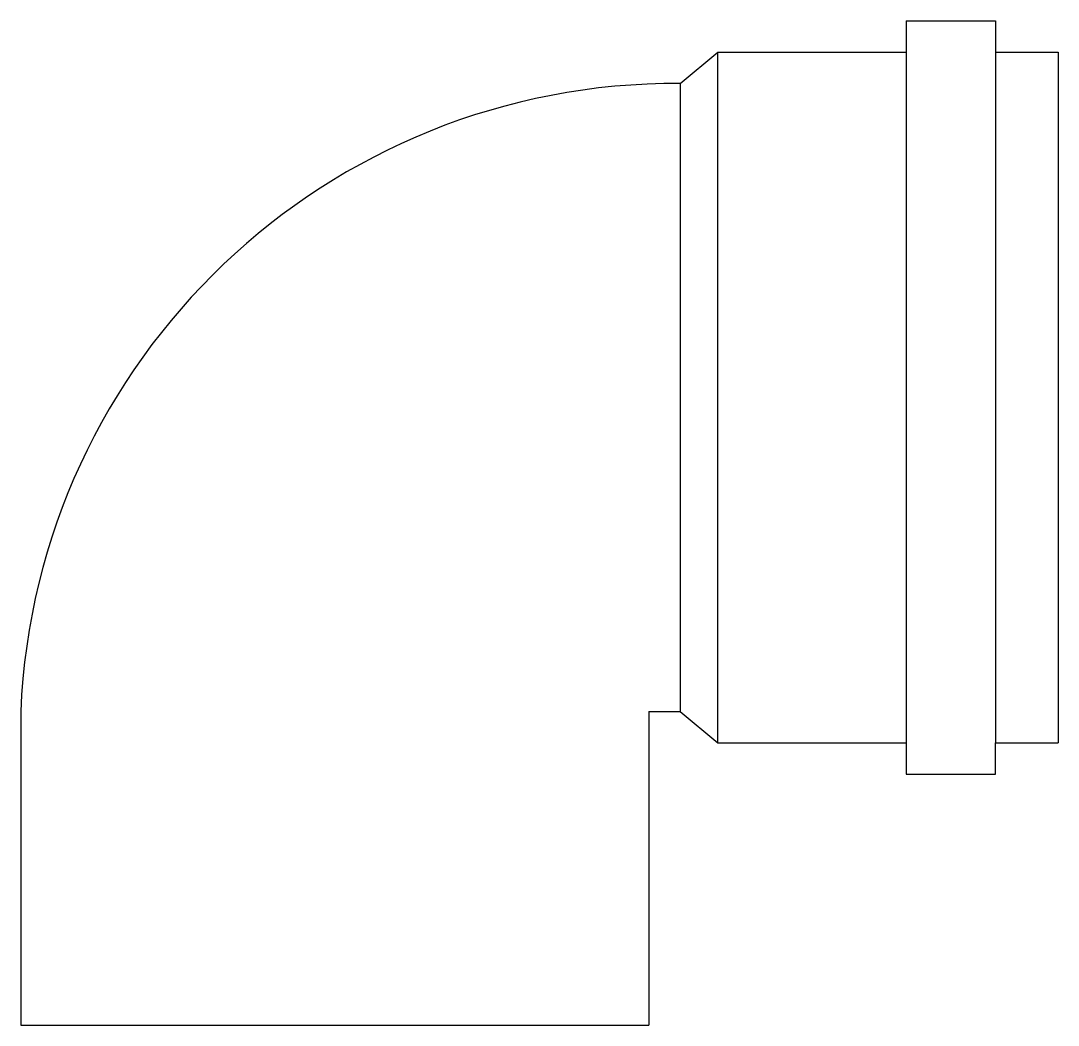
# Model space of a CAD drawing. Header units: millimetres. Extents: x 2732.9547 to 2733.0373, y 1355.2793 to 1355.3593.
import ezdxf

# ---------------------------------------------------------------- set-up
doc = ezdxf.new("R2010")
doc.units = ezdxf.units.MM

msp = doc.modelspace()

# ---------------------------------------------------------------- linework, layer by layer
for p, q in [((2733.025216, 1355.359313), (2733.032317, 1355.359313)), ((2733.025216, 1355.359313), (2733.025216, 1355.356813)), ((2733.032317, 1355.359313), (2733.032317, 1355.356813)), ((2733.007216, 1355.354313), (2733.010216, 1355.356813)), ((2733.010216, 1355.301813), (2733.010216, 1355.356813)), ((2733.010216, 1355.356813), (2733.025216, 1355.356813)), ((2733.025216, 1355.356813), (2733.025216, 1355.301813)), ((2733.032317, 1355.356813), (2733.032317, 1355.301813)), ((2733.032317, 1355.356813), (2733.037317, 1355.356813)), ((2733.037317, 1355.356813), (2733.037317, 1355.301813)), ((2733.007216, 1355.354313), (2733.007216, 1355.304313)), ((2732.954716, 1355.304313), (2732.954716, 1355.279313)), ((2733.004716, 1355.304313), (2733.007216, 1355.304313)), ((2733.004716, 1355.304313), (2733.004716, 1355.279313)), ((2733.007216, 1355.304313), (2733.010216, 1355.301813)), ((2733.010216, 1355.301813), (2733.025216, 1355.301813)), ((2733.025216, 1355.301813), (2733.025216, 1355.299313)), ((2733.032317, 1355.299313), (2733.032317, 1355.301813)), ((2733.032317, 1355.301813), (2733.037317, 1355.301813)), ((2733.025216, 1355.299313), (2733.032317, 1355.299313)), ((2732.954716, 1355.279313), (2733.004716, 1355.279313))]:
    msp.add_line(p, q)
msp.add_arc((2733.006858, 1355.302127), 0.052187, 89.60632, 177.59931)

doc.saveas('drawing.dxf')
